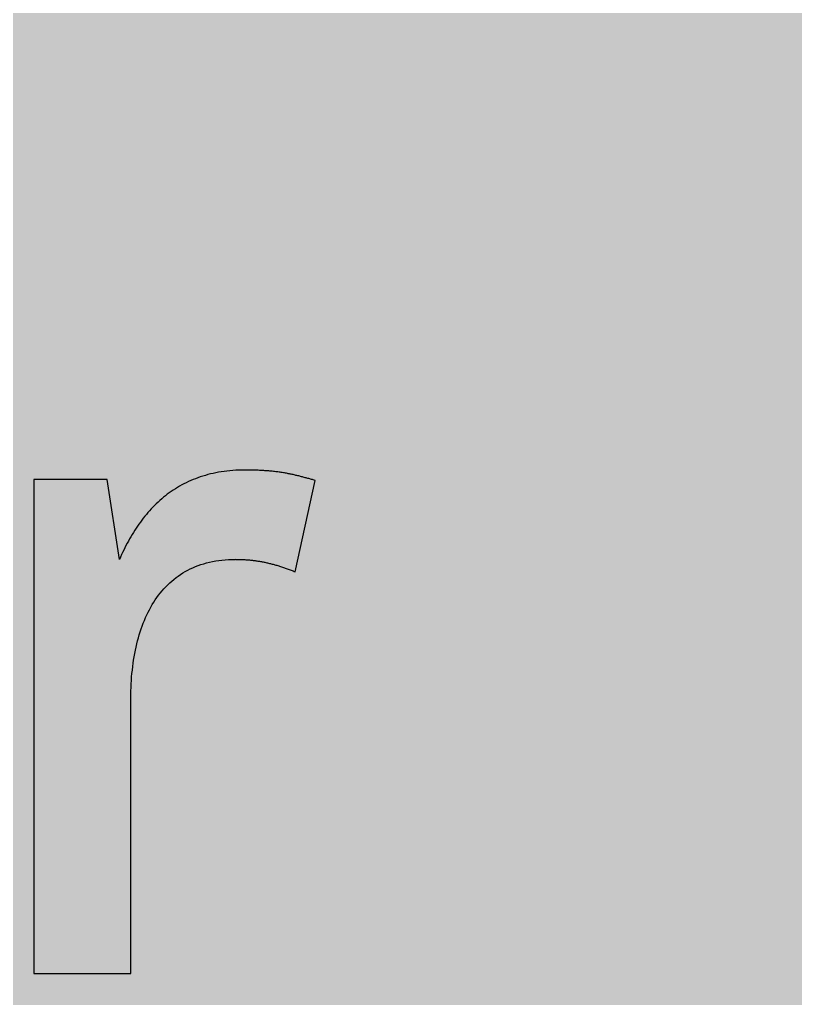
# Model space of a CAD drawing. Header units: millimetres. Extents: x 0 to 212, y 0 to 254.
# Drawn here: x 24.57 to 53.37, y 20.3 to 56.64 of the extents above; entities that cross this region are included whole.
import ezdxf

# ---------------------------------------------------------------- set-up
doc = ezdxf.new("R2010")
doc.units = ezdxf.units.MM

msp = doc.modelspace()

# ---------------------------------------------------------------- hatches: boundary and pattern name
for color, points in [(254, [(14.1633, 0.0536), (13.9878, 0.0533), (13.8125, 0.0559), (13.6373, 0.061), (13.462, 0.0686), (13.2893, 0.0787), (13.114, 0.0914), (12.9413, 0.1041), (12.7686, 0.1219), (12.5959, 0.1397), (12.4231, 0.16), (12.2504, 0.1829), (12.0777, 0.2057), (11.9075, 0.2337), (11.7373, 0.2616), (11.5672, 0.2921), (11.397, 0.3251), (11.2268, 0.3607), (11.0592, 0.3988), (10.8915, 0.4369), (10.7239, 0.4775), (10.5562, 0.5207), (10.3886, 0.5664), (10.2235, 0.6121), (10.0584, 0.6629), (9.8933, 0.7137), (9.7307, 0.7671), (9.5682, 0.8204), (9.4056, 0.8788), (9.2431, 0.9373), (9.083, 0.9982), (8.923, 1.0617), (8.763, 1.1252), (8.6055, 1.1938), (8.4455, 1.2624), (8.2906, 1.331), (8.1331, 1.4046), (7.9781, 1.4783), (7.8232, 1.5545), (7.6708, 1.6332), (7.5184, 1.7145), (7.366, 1.7958), (7.2161, 1.8796), (7.0663, 1.966), (6.919, 2.0523), (6.7716, 2.1438), (6.6243, 2.2352), (6.4795, 2.3266), (6.3348, 2.4232), (6.19, 2.5197), (6.0477, 2.6187), (5.908, 2.7178), (5.7683, 2.8194), (5.6286, 2.9235), (5.4915, 3.0302), (5.3543, 3.1369), (5.2197, 3.2461), (5.0851, 3.3579), (4.953, 3.4722), (4.8209, 3.5865), (4.6914, 3.7033), (4.5644, 3.8202), (4.4348, 3.9395), (4.3104, 4.0615), (4.1859, 4.1859), (4.0615, 4.3104), (3.9395, 4.4348), (3.8202, 4.5618), (3.7033, 4.6914), (3.5865, 4.8209), (3.4722, 4.953), (3.3579, 5.0851), (3.2487, 5.2197), (3.1369, 5.3543), (3.0302, 5.4915), (2.9235, 5.6286), (2.8194, 5.7683), (2.7178, 5.908), (2.6187, 6.0477), (2.5197, 6.19), (2.4232, 6.3348), (2.3266, 6.477), (2.2352, 6.6243), (2.1438, 6.7691), (2.0523, 6.9164), (1.966, 7.0663), (1.8796, 7.2161), (1.7958, 7.366), (1.7145, 7.5184), (1.6332, 7.6708), (1.5545, 7.8232), (1.4783, 7.9781), (1.4046, 8.1331), (1.331, 8.2906), (1.2598, 8.4455), (1.1913, 8.603), (1.1252, 8.763), (1.0592, 8.923), (0.9982, 9.083), (0.9373, 9.2431), (0.8763, 9.4056), (0.8204, 9.5682), (0.7645, 9.7307), (0.7112, 9.8933), (0.6604, 10.0584), (0.6121, 10.2235), (0.5639, 10.3911), (0.5207, 10.5562), (0.4775, 10.7239), (0.4343, 10.8915), (0.3962, 11.0592), (0.3607, 11.2268), (0.3251, 11.397), (0.2921, 11.5672), (0.2616, 11.7373), (0.2311, 11.9075), (0.2057, 12.0802), (0.1803, 12.2504), (0.1575, 12.4231), (0.1372, 12.5959), (0.1194, 12.7686), (0.1041, 12.9413), (0.0889, 13.1166), (0.0787, 13.2893), (0.0686, 13.4645), (0.061, 13.6373), (0.0559, 13.8125), (0.0508, 13.9878), (0.0508, 14.163), (0.0522, 239.9425), (0.0508, 240.1164), (0.0559, 240.2916), (0.061, 240.4669), (0.0686, 240.6396), (0.0787, 240.8149), (0.0889, 240.9876), (0.1041, 241.1628), (0.1194, 241.3356), (0.1372, 241.5083), (0.1575, 241.681), (0.1803, 241.8537), (0.2057, 242.0239), (0.2311, 242.1966), (0.2616, 242.3668), (0.2921, 242.537), (0.3251, 242.7072), (0.3607, 242.8748), (0.3962, 243.045), (0.4343, 243.2126), (0.4775, 243.3803), (0.5207, 243.5479), (0.5639, 243.713), (0.6121, 243.8781), (0.6604, 244.0432), (0.7112, 244.2083), (0.7645, 244.3734), (0.8204, 244.536), (0.8763, 244.6985), (0.9373, 244.8611), (0.9982, 245.0211), (1.0592, 245.1811), (1.1252, 245.3411), (1.1913, 245.4986), (1.2598, 245.6561), (1.331, 245.8136), (1.4046, 245.9685), (1.4783, 246.126), (1.5545, 246.2784), (1.6332, 246.4333), (1.7145, 246.5857), (1.7958, 246.7356), (1.8796, 246.888), (1.966, 247.0379), (2.0523, 247.1852), (2.1438, 247.3325), (2.2352, 247.4798), (2.3266, 247.6246), (2.4232, 247.7694), (2.5197, 247.9116), (2.6187, 248.0539), (2.7178, 248.1961), (2.8194, 248.3358), (2.9235, 248.4755), (3.0302, 248.6127), (3.1369, 248.7473), (3.2487, 248.8844), (3.3579, 249.0165), (3.4722, 249.1486), (3.5865, 249.2807), (3.7033, 249.4102), (3.8202, 249.5398), (3.9395, 249.6668), (4.0615, 249.7938), (4.1859, 249.9182), (4.3104, 250.0401), (4.4348, 250.1621), (4.5644, 250.284), (4.6914, 250.4008), (4.8209, 250.5177), (4.953, 250.632), (5.0851, 250.7437), (5.2197, 250.8555), (5.3543, 250.9647), (5.4915, 251.0739), (5.6286, 251.1781), (5.7683, 251.2822), (5.908, 251.3838), (6.0477, 251.4854), (6.19, 251.5845), (6.3348, 251.681), (6.4795, 251.775), (6.6243, 251.8689), (6.7716, 251.9604), (6.919, 252.0493), (7.0663, 252.1382), (7.2161, 252.2245), (7.366, 252.3084), (7.5184, 252.3896), (7.6708, 252.4709), (7.8232, 252.5471), (7.9781, 252.6233), (8.1331, 252.6995), (8.2906, 252.7706), (8.4455, 252.8418), (8.6055, 252.9103), (8.763, 252.9789), (8.923, 253.0424), (9.083, 253.1059), (9.2431, 253.1669), (9.4056, 253.2253), (9.5682, 253.2837), (9.7307, 253.3371), (9.8933, 253.3904), (10.0584, 253.4412), (10.2235, 253.492), (10.3886, 253.5377), (10.5562, 253.5834), (10.7239, 253.6266), (10.8915, 253.6673), (11.0592, 253.7079), (11.2268, 253.7435), (11.397, 253.779), (11.5672, 253.812), (11.7373, 253.8425), (11.9075, 253.8705), (12.0777, 253.8984), (12.2504, 253.9213), (12.4231, 253.9441), (12.5959, 253.9644), (12.7686, 253.9822), (12.9413, 254), (13.114, 254.0127), (13.2893, 254.0254), (13.462, 254.0356), (13.6373, 254.0432), (13.8125, 254.0483), (13.9878, 254.0508), (14.163, 254.0533), (197.6078, 254.0536), (197.7822, 254.0508), (197.9574, 254.0483), (198.1327, 254.0432), (198.3054, 254.0356), (198.4807, 254.0254), (198.6534, 254.0127), (198.8287, 254), (199.0014, 253.9822), (199.1741, 253.9644), (199.3468, 253.9441), (199.5195, 253.9213), (199.6897, 253.8984), (199.8624, 253.8705), (200.0326, 253.8425), (200.2028, 253.812), (200.373, 253.779), (200.5432, 253.7435), (200.7108, 253.7079), (200.8784, 253.6673), (201.0461, 253.6266), (201.2137, 253.5834), (201.3788, 253.5377), (201.5465, 253.492), (201.7116, 253.4412), (201.8767, 253.3904), (202.0392, 253.3371), (202.2018, 253.2837), (202.3643, 253.2253), (202.5269, 253.1669), (202.6869, 253.1059), (202.8469, 253.0424), (203.007, 252.9789), (203.167, 252.9103), (203.3245, 252.8418), (203.4794, 252.7706), (203.6369, 252.6995), (203.7918, 252.6233), (203.9468, 252.5471), (204.0992, 252.4709), (204.2516, 252.3896), (204.404, 252.3084), (204.5538, 252.2245), (204.7037, 252.1382), (204.8535, 252.0493), (205.0009, 251.9604), (205.1456, 251.8689), (205.293, 251.775), (205.4352, 251.681), (205.58, 251.5845), (205.7222, 251.4854), (205.8619, 251.3838), (206.0016, 251.2822), (206.1413, 251.1781), (206.2785, 251.0739), (206.4156, 250.9647), (206.5503, 250.8555), (206.6849, 250.7437), (206.817, 250.632), (206.949, 250.5177), (207.0786, 250.4008), (207.2081, 250.284), (207.3351, 250.1621), (207.4596, 250.0401), (207.584, 249.9182), (207.7085, 249.7938), (207.8304, 249.6668), (207.9498, 249.5398), (208.0666, 249.4102), (208.1835, 249.2807), (208.2978, 249.1486), (208.4121, 249.0165), (208.5238, 248.8844), (208.6331, 248.7473), (208.7397, 248.6127), (208.8464, 248.4755), (208.9506, 248.3358), (209.0522, 248.1961), (209.1512, 248.0539), (209.2503, 247.9116), (209.3468, 247.7694), (209.4433, 247.6246), (209.5348, 247.4798), (209.6262, 247.3325), (209.7176, 247.1852), (209.804, 247.0379), (209.8904, 246.888), (209.9742, 246.7356), (210.0555, 246.5857), (210.1367, 246.4333), (210.2155, 246.2784), (210.2917, 246.126), (210.3653, 245.9685), (210.439, 245.8136), (210.5076, 245.6561), (210.5762, 245.4986), (210.6447, 245.3411), (210.7082, 245.1811), (210.7717, 245.0211), (210.8327, 244.8611), (210.8911, 244.6985), (210.9495, 244.536), (211.0029, 244.3734), (211.0562, 244.2083), (211.107, 244.0432), (211.1578, 243.8781), (211.2035, 243.713), (211.2493, 243.5479), (211.2924, 243.3803), (211.3331, 243.2126), (211.3712, 243.045), (211.4093, 242.8748), (211.4448, 242.7072), (211.4779, 242.537), (211.5083, 242.3668), (211.5363, 242.1966), (211.5642, 242.0239), (211.5871, 241.8537), (211.6099, 241.681), (211.6303, 241.5083), (211.648, 241.3356), (211.6658, 241.1628), (211.6785, 240.9876), (211.6912, 240.8149), (211.7014, 240.6396), (211.709, 240.4669), (211.7141, 240.2916), (211.7166, 240.1164), (211.7166, 239.9411), (211.7189, 14.1647), (211.7166, 13.9878), (211.7141, 13.8125), (211.709, 13.6373), (211.7014, 13.4645), (211.6912, 13.2893), (211.6785, 13.1166), (211.6658, 12.9413), (211.648, 12.7686), (211.6303, 12.5959), (211.6099, 12.4231), (211.5871, 12.2504), (211.5642, 12.0802), (211.5363, 11.9075), (211.5083, 11.7373), (211.4779, 11.5672), (211.4448, 11.397), (211.4093, 11.2268), (211.3712, 11.0592), (211.3331, 10.8915), (211.2924, 10.7239), (211.2493, 10.5562), (211.2035, 10.3911), (211.1578, 10.2235), (211.107, 10.0584), (211.0562, 9.8933), (211.0029, 9.7307), (210.9495, 9.5682), (210.8911, 9.4056), (210.8327, 9.2431), (210.7717, 9.083), (210.7082, 8.923), (210.6447, 8.763), (210.5762, 8.603), (210.5076, 8.4455), (210.439, 8.2906), (210.3653, 8.1331), (210.2917, 7.9781), (210.2155, 7.8232), (210.1367, 7.6708), (210.0555, 7.5184), (209.9742, 7.366), (209.8904, 7.2161), (209.804, 7.0663), (209.7176, 6.9164), (209.6262, 6.7691), (209.5348, 6.6243), (209.4433, 6.477), (209.3468, 6.3348), (209.2503, 6.19), (209.1512, 6.0477), (209.0522, 5.908), (208.9506, 5.7683), (208.8464, 5.6286), (208.7397, 5.4915), (208.6331, 5.3543), (208.5238, 5.2197), (208.4121, 5.0851), (208.2978, 4.953), (208.1835, 4.8209), (208.0666, 4.6914), (207.9498, 4.5618), (207.8304, 4.4348), (207.7085, 4.3104), (207.584, 4.1859), (207.4596, 4.0615), (207.3351, 3.9395), (207.2081, 3.8202), (207.0786, 3.7033), (206.949, 3.5865), (206.817, 3.4722), (206.6849, 3.3579), (206.5503, 3.2461), (206.4156, 3.1369), (206.2785, 3.0302), (206.1413, 2.9235), (206.0016, 2.8194), (205.8619, 2.7178), (205.7222, 2.6187), (205.58, 2.5197), (205.4352, 2.4232), (205.293, 2.3266), (205.1456, 2.2352), (205.0009, 2.1438), (204.8535, 2.0523), (204.7037, 1.966), (204.5538, 1.8796), (204.404, 1.7958), (204.2516, 1.7145), (204.0992, 1.6332), (203.9468, 1.5545), (203.7918, 1.4783), (203.6369, 1.4046), (203.4794, 1.331), (203.3245, 1.2624), (203.167, 1.1938), (203.007, 1.1252), (202.8469, 1.0617), (202.6869, 0.9982), (202.5269, 0.9373), (202.3643, 0.8788), (202.2018, 0.8204), (202.0392, 0.7671), (201.8767, 0.7137), (201.7116, 0.6629), (201.5465, 0.6121), (201.3788, 0.5664), (201.2137, 0.5207), (201.0461, 0.4775), (200.8784, 0.4369), (200.7108, 0.3988), (200.5432, 0.3607), (200.373, 0.3251), (200.2028, 0.2921), (200.0326, 0.2616), (199.8624, 0.2337), (199.6897, 0.2057), (199.5195, 0.1829), (199.3468, 0.16), (199.1741, 0.1397), (199.0014, 0.1219), (198.8287, 0.1041), (198.6534, 0.0914), (198.4807, 0.0787), (198.3054, 0.0686), (198.1327, 0.061), (197.9574, 0.0559), (197.7822, 0.0533), (197.6069, 0.0533)]), (59, [(32.5797, 36.6003), (32.6136, 36.5989), (32.6517, 36.5989), (32.6873, 36.5989), (32.7228, 36.5963), (32.7584, 36.5963), (32.7939, 36.5963), (32.8295, 36.5938), (32.8625, 36.5912), (32.8981, 36.5912), (32.9336, 36.5887), (32.9667, 36.5862), (33.0022, 36.5836), (33.0352, 36.5811), (33.0708, 36.5785), (33.1038, 36.576), (33.1394, 36.5709), (33.1724, 36.5684), (33.208, 36.5658), (33.241, 36.5608), (33.274, 36.5557), (33.307, 36.5531), (33.3426, 36.5481), (33.3756, 36.543), (33.4086, 36.5379), (33.4416, 36.5328), (33.4747, 36.5277), (33.5102, 36.5201), (33.5432, 36.515), (33.5763, 36.51), (33.6093, 36.5023), (33.6423, 36.4947), (33.6753, 36.4896), (33.7109, 36.482), (33.7439, 36.4744), (33.7769, 36.4668), (33.8099, 36.4592), (33.843, 36.4515), (33.8785, 36.4439), (33.9115, 36.4338), (33.9446, 36.4261), (33.9801, 36.416), (34.0131, 36.4058), (34.0487, 36.3982), (34.0817, 36.388), (34.1173, 36.3779), (34.1503, 36.3677), (34.1859, 36.3576), (34.2189, 36.3474), (34.2544, 36.3347), (34.29, 36.3245), (34.3256, 36.3118), (34.3611, 36.3017), (34.3967, 36.289), (34.4322, 36.2763), (34.4678, 36.2636), (34.5034, 36.2509), (34.5389, 36.2382), (34.577, 36.2255), (34.6126, 36.2128), (34.6507, 36.1975), (34.6862, 36.1848), (34.7243, 36.1696), (34.7624, 36.1544), (34.8005, 36.1391), (35.5424, 39.5287), (35.5067, 39.5376), (35.4711, 39.5478), (35.4381, 39.558), (35.4025, 39.5656), (35.3695, 39.5757), (35.3365, 39.5859), (35.3009, 39.5961), (35.2679, 39.6037), (35.2349, 39.6138), (35.2019, 39.624), (35.1663, 39.6316), (35.1333, 39.6418), (35.1003, 39.6494), (35.0672, 39.6596), (35.0317, 39.6672), (34.9987, 39.6773), (34.9656, 39.685), (34.9301, 39.6951), (34.8971, 39.7027), (34.864, 39.7104), (34.8285, 39.718), (34.7929, 39.7281), (34.7599, 39.7358), (34.7243, 39.7434), (34.6888, 39.751), (34.6532, 39.7586), (34.6177, 39.7662), (34.5821, 39.7739), (34.544, 39.7789), (34.5084, 39.7866), (34.4703, 39.7942), (34.4348, 39.7993), (34.3967, 39.8069), (34.3586, 39.812), (34.3205, 39.8196), (34.2798, 39.8247), (34.2417, 39.8323), (34.2011, 39.8374), (34.1605, 39.8424), (34.1198, 39.8475), (34.0766, 39.8526), (34.036, 39.8577), (33.9928, 39.8628), (33.9496, 39.8678), (33.9065, 39.8729), (33.8607, 39.8755), (33.815, 39.8805), (33.7693, 39.8831), (33.7236, 39.8882), (33.6753, 39.8907), (33.6296, 39.8932), (33.5788, 39.8983), (33.5305, 39.9009), (33.4797, 39.9034), (33.4289, 39.9059), (33.3781, 39.9059), (33.3248, 39.9085), (33.2715, 39.911), (33.2156, 39.911), (33.1622, 39.9136), (33.1064, 39.9136), (33.0479, 39.9136), (32.9895, 39.9136), (32.9311, 39.9161), (32.8168, 39.9136), (32.7025, 39.911), (32.5907, 39.9059), (32.4815, 39.8983), (32.3723, 39.8882), (32.2656, 39.878), (32.1589, 39.8653), (32.0548, 39.8501), (31.9532, 39.8323), (31.8516, 39.812), (31.7525, 39.7916), (31.6535, 39.7688), (31.557, 39.7434), (31.463, 39.718), (31.369, 39.69), (31.275, 39.6596), (31.1836, 39.6291), (31.0947, 39.5935), (31.0058, 39.5605), (30.9194, 39.5224), (30.8356, 39.4843), (30.7492, 39.4437), (30.668, 39.403), (30.5867, 39.3598), (30.5054, 39.3141), (30.4267, 39.2684), (30.3505, 39.2201), (30.2743, 39.1693), (30.1981, 39.1185), (30.1244, 39.0677), (30.0507, 39.0144), (29.9796, 38.9585), (29.911, 38.9026), (29.8425, 38.8442), (29.7739, 38.7858), (29.7078, 38.7248), (29.6418, 38.6613), (29.5783, 38.6004), (29.5148, 38.5343), (29.4538, 38.4708), (29.3929, 38.4023), (29.3319, 38.3362), (29.2735, 38.2676), (29.2151, 38.1965), (29.1592, 38.1254), (29.1033, 38.0543), (29.05, 37.9806), (28.9966, 37.907), (28.9433, 37.8308), (28.8925, 37.7546), (28.8417, 37.6784), (28.7934, 37.5996), (28.7452, 37.5209), (28.6969, 37.4396), (28.6512, 37.3609), (28.6055, 37.2796), (28.5598, 37.1958), (28.5166, 37.1119), (28.4734, 37.0281), (28.4328, 36.9443), (28.3921, 36.8579), (28.3515, 36.7741), (28.3108, 36.6852), (28.2727, 36.5989), (27.8172, 39.5633), (25.0994, 39.5633), (25.0994, 21.2203), (28.6992, 21.2203), (28.6992, 31.4508), (28.6995, 31.5824), (28.702, 31.7144), (28.7045, 31.8465), (28.7122, 31.9786), (28.7198, 32.1081), (28.7274, 32.2377), (28.7401, 32.3647), (28.7528, 32.4917), (28.7655, 32.6161), (28.7833, 32.7406), (28.8011, 32.8625), (28.8214, 32.9844), (28.8417, 33.1064), (28.8646, 33.2257), (28.89, 33.3426), (28.9179, 33.4594), (28.9458, 33.5737), (28.9763, 33.688), (29.0093, 33.7998), (29.0449, 33.909), (29.0805, 34.0182), (29.1186, 34.1249), (29.1592, 34.2316), (29.1998, 34.3332), (29.243, 34.4348), (29.2887, 34.5364), (29.337, 34.6329), (29.3878, 34.7294), (29.4386, 34.8234), (29.4919, 34.9174), (29.5478, 35.0063), (29.6062, 35.0952), (29.6647, 35.1815), (29.7282, 35.2654), (29.7917, 35.3466), (29.8577, 35.4279), (29.9263, 35.5041), (29.9949, 35.5803), (30.066, 35.6514), (30.1422, 35.7226), (30.2184, 35.7911), (30.2971, 35.8572), (30.3759, 35.9207), (30.4597, 35.9791), (30.5435, 36.0375), (30.6299, 36.0934), (30.7188, 36.1467), (30.8102, 36.195), (30.9042, 36.2433), (31.0007, 36.289), (31.0972, 36.3296), (31.1988, 36.3677), (31.3004, 36.4058), (31.4046, 36.4388), (31.5112, 36.4668), (31.6205, 36.4947), (31.7322, 36.5201), (31.8465, 36.5404), (31.9634, 36.5582), (32.0802, 36.5735), (32.2021, 36.5836), (32.324, 36.5912), (32.451, 36.5963), (32.578, 36.5989)])]:
    msp.add_hatch(color=color).paths.add_polyline_path(points)
h = msp.add_hatch(color=59)
edge = h.paths.add_edge_path()
edge.add_line((46.2319, 23.7599), (46.101, 23.7592))
edge.add_line((46.101, 23.7592), (45.9715, 23.7617))
edge.add_line((45.9715, 23.7617), (45.8445, 23.7642))
edge.add_line((45.8445, 23.7642), (45.72, 23.7693))
edge.add_line((45.72, 23.7693), (45.5955, 23.7744))
edge.add_line((45.5955, 23.7744), (45.4711, 23.782))
edge.add_line((45.4711, 23.782), (45.3517, 23.7896))
edge.add_line((45.3517, 23.7896), (45.2323, 23.7998))
edge.add_line((45.2323, 23.7998), (45.1129, 23.8125))
edge.add_line((45.1129, 23.8125), (44.9961, 23.8252))
edge.add_line((44.9961, 23.8252), (44.8818, 23.8404))
edge.add_line((44.8818, 23.8404), (44.7675, 23.8582))
edge.add_line((44.7675, 23.8582), (44.6557, 23.8785))
edge.add_line((44.6557, 23.8785), (44.5465, 23.8989))
edge.add_line((44.5465, 23.8989), (44.4373, 23.9217))
edge.add_line((44.4373, 23.9217), (44.3306, 23.9471))
edge.add_line((44.3306, 23.9471), (44.2239, 23.9751))
edge.add_line((44.2239, 23.9751), (44.1198, 24.0055))
edge.add_line((44.1198, 24.0055), (44.0182, 24.0386))
edge.add_line((44.0182, 24.0386), (43.9166, 24.0741))
edge.add_line((43.9166, 24.0741), (43.8201, 24.1122))
edge.add_line((43.8201, 24.1122), (43.721, 24.1529))
edge.add_line((43.721, 24.1529), (43.627, 24.196))
edge.add_line((43.627, 24.196), (43.5331, 24.2418))
edge.add_line((43.5331, 24.2418), (43.4416, 24.29))
edge.add_line((43.4416, 24.29), (43.3527, 24.3434))
edge.add_line((43.3527, 24.3434), (43.2638, 24.3967))
edge.add_line((43.2638, 24.3967), (43.1775, 24.4551))
edge.add_line((43.1775, 24.4551), (43.0936, 24.5161))
edge.add_line((43.0936, 24.5161), (43.0124, 24.5821))
edge.add_line((43.0124, 24.5821), (42.9311, 24.6482))
edge.add_line((42.9311, 24.6482), (42.8523, 24.7193))
edge.add_line((42.8523, 24.7193), (42.7761, 24.7929))
edge.add_line((42.7761, 24.7929), (42.6999, 24.8717))
edge.add_line((42.6999, 24.8717), (42.6263, 24.953))
edge.add_line((42.6263, 24.953), (42.5577, 25.0393))
edge.add_line((42.5577, 25.0393), (42.4866, 25.1282))
edge.add_line((42.4866, 25.1282), (42.4205, 25.2222))
edge.add_line((42.4205, 25.2222), (42.3545, 25.3187))
edge.add_line((42.3545, 25.3187), (42.2935, 25.4178))
edge.add_line((42.2935, 25.4178), (42.2326, 25.5245))
edge.add_line((42.2326, 25.5245), (42.1742, 25.6337))
edge.add_line((42.1742, 25.6337), (42.1157, 25.7454))
edge.add_line((42.1157, 25.7454), (42.0624, 25.8623))
edge.add_line((42.0624, 25.8623), (42.0091, 25.9842))
edge.add_line((42.0091, 25.9842), (41.9583, 26.1112))
edge.add_line((41.9583, 26.1112), (41.91, 26.2433))
edge.add_line((41.91, 26.2433), (41.8643, 26.3779))
edge.add_line((41.8643, 26.3779), (41.8211, 26.5176))
edge.add_line((41.8211, 26.5176), (41.7779, 26.6624))
edge.add_line((41.7779, 26.6624), (41.7398, 26.8122))
edge.add_line((41.7398, 26.8122), (41.7017, 26.9672))
edge.add_line((41.7017, 26.9672), (41.6662, 27.1247))
edge.add_line((41.6662, 27.1247), (41.6331, 27.2898))
edge.add_line((41.6331, 27.2898), (41.6027, 27.4599))
edge.add_line((41.6027, 27.4599), (41.5747, 27.6352))
edge.add_line((41.5747, 27.6352), (41.5493, 27.813))
edge.add_line((41.5493, 27.813), (41.5239, 27.9984))
edge.add_line((41.5239, 27.9984), (41.5036, 28.1889))
edge.add_line((41.5036, 28.1889), (41.4833, 28.387))
edge.add_line((41.4833, 28.387), (41.468, 28.5877))
edge.add_line((41.468, 28.5877), (41.4528, 28.796))
edge.add_line((41.4528, 28.796), (41.4426, 29.0068))
edge.add_line((41.4426, 29.0068), (41.4325, 29.2278))
edge.add_line((41.4325, 29.2278), (52.4055, 29.228))
edge.add_line((52.4055, 29.228), (52.4055, 31.2385))
edge.add_line((52.4055, 31.2385), (52.4027, 31.4808))
edge.add_line((52.4027, 31.4808), (52.4002, 31.7221))
edge.add_line((52.4002, 31.7221), (52.3926, 31.9608))
edge.add_line((52.3926, 31.9608), (52.385, 32.1945))
edge.add_line((52.385, 32.1945), (52.3723, 32.4282))
edge.add_line((52.3723, 32.4282), (52.3596, 32.6568))
edge.add_line((52.3596, 32.6568), (52.3418, 32.8854))
edge.add_line((52.3418, 32.8854), (52.3215, 33.1089))
edge.add_line((52.3215, 33.1089), (52.3011, 33.3299))
edge.add_line((52.3011, 33.3299), (52.2757, 33.5483))
edge.add_line((52.2757, 33.5483), (52.2453, 33.7642))
edge.add_line((52.2453, 33.7642), (52.2148, 33.9776))
edge.add_line((52.2148, 33.9776), (52.1818, 34.1859))
edge.add_line((52.1818, 34.1859), (52.1437, 34.3916))
edge.add_line((52.1437, 34.3916), (52.103, 34.5948))
edge.add_line((52.103, 34.5948), (52.0598, 34.7955))
edge.add_line((52.0598, 34.7955), (52.0141, 34.9936))
edge.add_line((52.0141, 34.9936), (51.9633, 35.1866))
edge.add_line((51.9633, 35.1866), (51.91, 35.3771))
edge.add_line((51.91, 35.3771), (51.8541, 35.5625))
edge.add_line((51.8541, 35.5625), (51.7931, 35.748))
edge.add_line((51.7931, 35.748), (51.7296, 35.9283))
edge.add_line((51.7296, 35.9283), (51.6611, 36.1036))
edge.add_line((51.6611, 36.1036), (51.5925, 36.2763))
edge.add_line((51.5925, 36.2763), (51.5163, 36.4465))
edge.add_line((51.5163, 36.4465), (51.4401, 36.6141))
edge.add_line((51.4401, 36.6141), (51.3563, 36.7767))
edge.add_line((51.3563, 36.7767), (51.2724, 36.9341))
edge.add_line((51.2724, 36.9341), (51.1835, 37.0916))
edge.add_line((51.1835, 37.0916), (51.0896, 37.2415))
edge.add_line((51.0896, 37.2415), (50.993, 37.3888))
edge.add_line((50.993, 37.3888), (50.8914, 37.5336))
edge.add_line((50.8914, 37.5336), (50.7873, 37.6733))
edge.add_line((50.7873, 37.6733), (50.6781, 37.8104))
edge.add_line((50.6781, 37.8104), (50.5638, 37.9425))
edge.add_line((50.5638, 37.9425), (50.4469, 38.0721))
edge.add_line((50.4469, 38.0721), (50.325, 38.1965))
edge.add_line((50.325, 38.1965), (50.2006, 38.3159))
edge.add_line((50.2006, 38.3159), (50.071, 38.4327))
edge.add_line((50.071, 38.4327), (49.9364, 38.547))
edge.add_line((49.9364, 38.547), (49.7967, 38.6537))
edge.add_line((49.7967, 38.6537), (49.6545, 38.7579))
edge.add_line((49.6545, 38.7579), (49.5071, 38.8595))
edge.add_line((49.5071, 38.8595), (49.3547, 38.9534))
edge.add_line((49.3547, 38.9534), (49.1973, 39.0449))
edge.add_line((49.1973, 39.0449), (49.0347, 39.1312))
edge.add_line((49.0347, 39.1312), (48.8696, 39.2151))
edge.add_line((48.8696, 39.2151), (48.6994, 39.2938))
edge.add_line((48.6994, 39.2938), (48.5242, 39.3675))
edge.add_line((48.5242, 39.3675), (48.3413, 39.436))
edge.add_line((48.3413, 39.436), (48.1559, 39.5021))
edge.add_line((48.1559, 39.5021), (47.9654, 39.5605))
edge.add_line((47.9654, 39.5605), (47.7723, 39.6164))
edge.add_line((47.7723, 39.6164), (47.5717, 39.6672))
edge.add_line((47.5717, 39.6672), (47.3659, 39.7154))
edge.add_line((47.3659, 39.7154), (47.1551, 39.7561))
edge.add_line((47.1551, 39.7561), (46.9392, 39.7942))
edge.add_line((46.9392, 39.7942), (46.7182, 39.8247))
edge.add_line((46.7182, 39.8247), (46.4922, 39.8526))
edge.add_line((46.4922, 39.8526), (46.2585, 39.8755))
edge.add_line((46.2585, 39.8755), (46.0223, 39.8932))
edge.add_line((46.0223, 39.8932), (45.781, 39.9059))
edge.add_line((45.781, 39.9059), (45.532, 39.9136))
edge.add_line((45.532, 39.9136), (45.278, 39.9161))
edge.add_line((45.278, 39.9161), (45.0469, 39.9136))
edge.add_line((45.0469, 39.9136), (44.8183, 39.9059))
edge.add_line((44.8183, 39.9059), (44.5948, 39.8932))
edge.add_line((44.5948, 39.8932), (44.3738, 39.8755))
edge.add_line((44.3738, 39.8755), (44.1579, 39.8526))
edge.add_line((44.1579, 39.8526), (43.9445, 39.8272))
edge.add_line((43.9445, 39.8272), (43.7363, 39.7942))
edge.add_line((43.7363, 39.7942), (43.5305, 39.7586))
edge.add_line((43.5305, 39.7586), (43.3273, 39.7154))
edge.add_line((43.3273, 39.7154), (43.1292, 39.6697))
edge.add_line((43.1292, 39.6697), (42.9362, 39.6189))
edge.add_line((42.9362, 39.6189), (42.7431, 39.563))
edge.add_line((42.7431, 39.563), (42.5577, 39.5021))
edge.add_line((42.5577, 39.5021), (42.3723, 39.436))
edge.add_line((42.3723, 39.436), (42.1919, 39.3649))
edge.add_line((42.1919, 39.3649), (42.0167, 39.2887))
edge.add_line((42.0167, 39.2887), (41.844, 39.21))
edge.add_line((41.844, 39.21), (41.6738, 39.1236))
edge.add_line((41.6738, 39.1236), (41.5087, 39.0347))
edge.add_line((41.5087, 39.0347), (41.3487, 38.9382))
edge.add_line((41.3487, 38.9382), (41.1886, 38.8391))
edge.add_line((41.1886, 38.8391), (41.0337, 38.735))
edge.add_line((41.0337, 38.735), (40.8838, 38.6258))
edge.add_line((40.8838, 38.6258), (40.7365, 38.5115))
edge.add_line((40.7365, 38.5115), (40.5943, 38.3921))
edge.add_line((40.5943, 38.3921), (40.4546, 38.2676))
edge.add_line((40.4546, 38.2676), (40.3174, 38.1381))
edge.add_line((40.3174, 38.1381), (40.1853, 38.006))
edge.add_line((40.1853, 38.006), (40.0558, 37.8663))
edge.add_line((40.0558, 37.8663), (39.9313, 37.7241))
edge.add_line((39.9313, 37.7241), (39.8094, 37.5768))
edge.add_line((39.8094, 37.5768), (39.69, 37.4244))
edge.add_line((39.69, 37.4244), (39.5757, 37.2669))
edge.add_line((39.5757, 37.2669), (39.4665, 37.1043))
edge.add_line((39.4665, 37.1043), (39.3598, 36.9367))
edge.add_line((39.3598, 36.9367), (39.2557, 36.7665))
edge.add_line((39.2557, 36.7665), (39.1566, 36.5887))
edge.add_line((39.1566, 36.5887), (39.0601, 36.4084))
edge.add_line((39.0601, 36.4084), (38.9661, 36.2229))
edge.add_line((38.9661, 36.2229), (38.8772, 36.0324))
edge.add_line((38.8772, 36.0324), (38.7934, 35.8369))
edge.add_line((38.7934, 35.8369), (38.7121, 35.6362))
edge.add_line((38.7121, 35.6362), (38.6334, 35.4305))
edge.add_line((38.6334, 35.4305), (38.5597, 35.2222))
edge.add_line((38.5597, 35.2222), (38.4886, 35.0063))
edge.add_line((38.4886, 35.0063), (38.42, 34.7878))
edge.add_line((38.42, 34.7878), (38.3565, 34.5643))
edge.add_line((38.3565, 34.5643), (38.2981, 34.3357))
edge.add_line((38.2981, 34.3357), (38.2422, 34.102))
edge.add_line((38.2422, 34.102), (38.1889, 33.8633))
edge.add_line((38.1889, 33.8633), (38.1406, 33.622))
edge.add_line((38.1406, 33.622), (38.0949, 33.3731))
edge.add_line((38.0949, 33.3731), (38.0543, 33.1216))
edge.add_line((38.0543, 33.1216), (38.0162, 32.8651))
edge.add_line((38.0162, 32.8651), (37.9806, 32.6034))
edge.add_line((37.9806, 32.6034), (37.9501, 32.3367))
edge.add_line((37.9501, 32.3367), (37.9222, 32.065))
edge.add_line((37.9222, 32.065), (37.8993, 31.7906))
edge.add_line((37.8993, 31.7906), (37.879, 31.5087))
edge.add_line((37.879, 31.5087), (37.8638, 31.2242))
edge.add_line((37.8638, 31.2242), (37.8511, 30.9347))
edge.add_line((37.8511, 30.9347), (37.8409, 30.64))
edge.add_line((37.8409, 30.64), (37.8358, 30.3428))
edge.add_line((37.8358, 30.3428), (37.8333, 30.038))
edge.add_line((37.8333, 30.038), (37.8358, 29.6951))
edge.add_line((37.8358, 29.6951), (37.846, 29.3599))
edge.add_line((37.846, 29.3599), (37.8587, 29.0322))
edge.add_line((37.8587, 29.0322), (37.879, 28.7147))
edge.add_line((37.879, 28.7147), (37.9044, 28.4048))
edge.add_line((37.9044, 28.4048), (37.9349, 28.1))
edge.add_line((37.9349, 28.1), (37.9705, 27.8054))
edge.add_line((37.9705, 27.8054), (38.0111, 27.5184))
edge.add_line((38.0111, 27.5184), (38.0594, 27.2364))
edge.add_line((38.0594, 27.2364), (38.1102, 26.9646))
edge.add_line((38.1102, 26.9646), (38.166, 26.6979))
edge.add_line((38.166, 26.6979), (38.227, 26.4414))
edge.add_line((38.227, 26.4414), (38.293, 26.1899))
edge.add_line((38.293, 26.1899), (38.3616, 25.9461))
edge.add_line((38.3616, 25.9461), (38.4378, 25.7099))
edge.add_line((38.4378, 25.7099), (38.5166, 25.4787))
edge.add_line((38.5166, 25.4787), (38.6004, 25.2578))
edge.add_line((38.6004, 25.2578), (38.6893, 25.0419))
edge.add_line((38.6893, 25.0419), (38.7807, 24.831))
edge.add_line((38.7807, 24.831), (38.8772, 24.6278))
edge.add_line((38.8772, 24.6278), (38.9788, 24.4323))
edge.add_line((38.9788, 24.4323), (39.083, 24.2418))
edge.add_line((39.083, 24.2418), (39.1922, 24.0589))
edge.add_line((39.1922, 24.0589), (39.304, 23.8811))
edge.add_line((39.304, 23.8811), (39.4208, 23.7084))
edge.add_line((39.4208, 23.7084), (39.5402, 23.5433))
edge.add_line((39.5402, 23.5433), (39.6621, 23.3858))
edge.add_line((39.6621, 23.3858), (39.7891, 23.2308))
edge.add_line((39.7891, 23.2308), (39.9186, 23.0835))
edge.add_line((39.9186, 23.0835), (40.0533, 22.9413))
edge.add_line((40.0533, 22.9413), (40.1904, 22.8041))
edge.add_line((40.1904, 22.8041), (40.3301, 22.6746))
edge.add_line((40.3301, 22.6746), (40.4724, 22.5476))
edge.add_line((40.4724, 22.5476), (40.6197, 22.4282))
edge.add_line((40.6197, 22.4282), (40.767, 22.3139))
edge.add_line((40.767, 22.3139), (40.9194, 22.2047))
edge.add_line((40.9194, 22.2047), (41.0743, 22.1005))
edge.add_line((41.0743, 22.1005), (41.2293, 21.9989))
edge.add_line((41.2293, 21.9989), (41.3893, 21.905))
edge.add_line((41.3893, 21.905), (41.5519, 21.8161))
edge.add_line((41.5519, 21.8161), (41.7144, 21.7297))
edge.add_line((41.7144, 21.7297), (41.8821, 21.6484))
edge.add_line((41.8821, 21.6484), (42.0497, 21.5722))
edge.add_line((42.0497, 21.5722), (42.2224, 21.5011))
edge.add_line((42.2224, 21.5011), (42.3951, 21.4351))
edge.add_line((42.3951, 21.4351), (42.5679, 21.3716))
edge.add_line((42.5679, 21.3716), (42.7457, 21.3131))
edge.add_line((42.7457, 21.3131), (42.9235, 21.2573))
edge.add_line((42.9235, 21.2573), (43.1038, 21.2065))
edge.add_line((43.1038, 21.2065), (43.2867, 21.1607))
edge.add_line((43.2867, 21.1607), (43.4696, 21.1176))
edge.add_line((43.4696, 21.1176), (43.6524, 21.0769))
edge.add_line((43.6524, 21.0769), (43.8404, 21.0414))
edge.add_line((43.8404, 21.0414), (44.0258, 21.0109))
edge.add_line((44.0258, 21.0109), (44.2138, 20.9804))
edge.add_line((44.2138, 20.9804), (44.4043, 20.9575))
edge.add_line((44.4043, 20.9575), (44.5948, 20.9347))
edge.add_line((44.5948, 20.9347), (44.7853, 20.9169))
edge.add_line((44.7853, 20.9169), (44.9783, 20.8991))
edge.add_line((44.9783, 20.8991), (45.1714, 20.889))
edge.add_line((45.1714, 20.889), (45.3644, 20.8788))
edge.add_line((45.3644, 20.8788), (45.5574, 20.8712))
edge.add_line((45.5574, 20.8712), (45.753, 20.8686))
edge.add_line((45.753, 20.8686), (45.9486, 20.8661))
edge.add_line((45.9486, 20.8661), (46.0604, 20.8661))
edge.add_line((46.0604, 20.8661), (46.1721, 20.8686))
edge.add_line((46.1721, 20.8686), (46.2839, 20.8712))
edge.add_line((46.2839, 20.8712), (46.3956, 20.8737))
edge.add_line((46.3956, 20.8737), (46.5049, 20.8788))
edge.add_line((46.5049, 20.8788), (46.6166, 20.8839))
edge.add_line((46.6166, 20.8839), (46.7258, 20.8915))
edge.add_line((46.7258, 20.8915), (46.8351, 20.8966))
edge.add_line((46.8351, 20.8966), (46.9443, 20.9067))
edge.add_line((46.9443, 20.9067), (47.051, 20.9144))
edge.add_line((47.051, 20.9144), (47.1602, 20.9245))
edge.add_line((47.1602, 20.9245), (47.2669, 20.9347))
edge.add_line((47.2669, 20.9347), (47.3735, 20.9474))
edge.add_line((47.3735, 20.9474), (47.4802, 20.9575))
edge.add_line((47.4802, 20.9575), (47.5869, 20.9728))
edge.add_line((47.5869, 20.9728), (47.691, 20.9855))
edge.add_line((47.691, 20.9855), (47.7952, 21.0007))
edge.add_line((47.7952, 21.0007), (47.8993, 21.016))
edge.add_line((47.8993, 21.016), (48.0035, 21.0312))
edge.add_line((48.0035, 21.0312), (48.1051, 21.0464))
edge.add_line((48.1051, 21.0464), (48.2067, 21.0642))
edge.add_line((48.2067, 21.0642), (48.3083, 21.082))
edge.add_line((48.3083, 21.082), (48.4099, 21.0998))
edge.add_line((48.4099, 21.0998), (48.5089, 21.1201))
edge.add_line((48.5089, 21.1201), (48.608, 21.1379))
edge.add_line((48.608, 21.1379), (48.707, 21.1582))
edge.add_line((48.707, 21.1582), (48.8036, 21.1785))
edge.add_line((48.8036, 21.1785), (48.9026, 21.2014))
edge.add_line((48.9026, 21.2014), (48.9966, 21.2217))
edge.add_line((48.9966, 21.2217), (49.0931, 21.2446))
edge.add_line((49.0931, 21.2446), (49.1871, 21.2674))
edge.add_line((49.1871, 21.2674), (49.2811, 21.2903))
edge.add_line((49.2811, 21.2903), (49.3751, 21.3131))
edge.add_line((49.3751, 21.3131), (49.4665, 21.336))
edge.add_line((49.4665, 21.336), (49.5579, 21.3614))
edge.add_line((49.5579, 21.3614), (49.6494, 21.3843))
edge.add_line((49.6494, 21.3843), (49.7383, 21.4097))
edge.add_line((49.7383, 21.4097), (49.8272, 21.4351))
edge.add_line((49.8272, 21.4351), (49.9135, 21.4605))
edge.add_line((49.9135, 21.4605), (50.0024, 21.4859))
edge.add_line((50.0024, 21.4859), (50.0863, 21.5113))
edge.add_line((50.0863, 21.5113), (50.1726, 21.5392))
edge.add_line((50.1726, 21.5392), (50.2564, 21.5646))
edge.add_line((50.2564, 21.5646), (50.3403, 21.59))
edge.add_line((50.3403, 21.59), (50.4215, 21.6179))
edge.add_line((50.4215, 21.6179), (50.5028, 21.6459))
edge.add_line((50.5028, 21.6459), (50.5816, 21.6713))
edge.add_line((50.5816, 21.6713), (50.6603, 21.6992))
edge.add_line((50.6603, 21.6992), (50.739, 21.7272))
edge.add_line((50.739, 21.7272), (50.8152, 21.7551))
edge.add_line((50.8152, 21.7551), (50.8914, 21.7805))
edge.add_line((50.8914, 21.7805), (50.9651, 21.8084))
edge.add_line((50.9651, 21.8084), (51.0388, 21.8364))
edge.add_line((51.0388, 21.8364), (51.1124, 21.8643))
edge.add_line((51.1124, 21.8643), (51.1835, 21.8923))
edge.add_line((51.1835, 21.8923), (51.2521, 21.9177))
edge.add_line((51.2521, 21.9177), (51.3207, 21.9456))
edge.add_line((51.3207, 21.9456), (51.3893, 21.9735))
edge.add_line((51.3893, 21.9735), (51.4553, 22.0015))
edge.add_line((51.4553, 22.0015), (51.5214, 22.0269))
edge.add_line((51.5214, 22.0269), (51.5849, 22.0548))
edge.add_line((51.5849, 22.0548), (51.6484, 22.0828))
edge.add_line((51.6484, 22.0828), (51.7093, 22.1082))
edge.add_line((51.7093, 22.1082), (51.7677, 22.1361))
edge.add_line((51.7677, 22.1361), (50.6758, 24.7481))
edge.add_line((50.6758, 24.7481), (50.6095, 24.7193))
edge.add_line((50.6095, 24.7193), (50.5409, 24.6939))
edge.add_line((50.5409, 24.6939), (50.4749, 24.6685))
edge.add_line((50.4749, 24.6685), (50.4088, 24.6431))
edge.add_line((50.4088, 24.6431), (50.3428, 24.6177))
edge.add_line((50.3428, 24.6177), (50.2768, 24.5923))
edge.add_line((50.2768, 24.5923), (50.2082, 24.5669))
edge.add_line((50.2082, 24.5669), (50.1421, 24.5415))
edge.add_line((50.1421, 24.5415), (50.0761, 24.5186))
edge.add_line((50.0761, 24.5186), (50.0075, 24.4932))
edge.add_line((50.0075, 24.4932), (49.9415, 24.4704))
edge.add_line((49.9415, 24.4704), (49.8729, 24.445))
edge.add_line((49.8729, 24.445), (49.8069, 24.4221))
edge.add_line((49.8069, 24.4221), (49.7383, 24.3992))
edge.add_line((49.7383, 24.3992), (49.6697, 24.3764))
edge.add_line((49.6697, 24.3764), (49.6037, 24.3535))
edge.add_line((49.6037, 24.3535), (49.5351, 24.3307))
edge.add_line((49.5351, 24.3307), (49.4665, 24.3103))
edge.add_line((49.4665, 24.3103), (49.4005, 24.2875))
edge.add_line((49.4005, 24.2875), (49.3319, 24.2672))
edge.add_line((49.3319, 24.2672), (49.2633, 24.2468))
edge.add_line((49.2633, 24.2468), (49.1947, 24.2265))
edge.add_line((49.1947, 24.2265), (49.1261, 24.2062))
edge.add_line((49.1261, 24.2062), (49.0576, 24.1859))
edge.add_line((49.0576, 24.1859), (48.989, 24.1656))
edge.add_line((48.989, 24.1656), (48.9204, 24.1478))
edge.add_line((48.9204, 24.1478), (48.8518, 24.1275))
edge.add_line((48.8518, 24.1275), (48.7832, 24.1097))
edge.add_line((48.7832, 24.1097), (48.7121, 24.0919))
edge.add_line((48.7121, 24.0919), (48.6435, 24.0741))
edge.add_line((48.6435, 24.0741), (48.575, 24.0563))
edge.add_line((48.575, 24.0563), (48.5064, 24.0411))
edge.add_line((48.5064, 24.0411), (48.4353, 24.0233))
edge.add_line((48.4353, 24.0233), (48.3667, 24.0081))
edge.add_line((48.3667, 24.0081), (48.2956, 23.9928))
edge.add_line((48.2956, 23.9928), (48.227, 23.9776))
edge.add_line((48.227, 23.9776), (48.1559, 23.9624))
edge.add_line((48.1559, 23.9624), (48.0873, 23.9497))
edge.add_line((48.0873, 23.9497), (48.0162, 23.9344))
edge.add_line((48.0162, 23.9344), (47.9476, 23.9217))
edge.add_line((47.9476, 23.9217), (47.8765, 23.909))
edge.add_line((47.8765, 23.909), (47.8053, 23.8963))
edge.add_line((47.8053, 23.8963), (47.7342, 23.8862))
edge.add_line((47.7342, 23.8862), (47.6656, 23.8735))
edge.add_line((47.6656, 23.8735), (47.5945, 23.8633))
edge.add_line((47.5945, 23.8633), (47.5234, 23.8531))
edge.add_line((47.5234, 23.8531), (47.4523, 23.843))
edge.add_line((47.4523, 23.843), (47.3812, 23.8328))
edge.add_line((47.3812, 23.8328), (47.31, 23.8252))
edge.add_line((47.31, 23.8252), (47.2389, 23.8176))
edge.add_line((47.2389, 23.8176), (47.1678, 23.8074))
edge.add_line((47.1678, 23.8074), (47.0967, 23.8023))
edge.add_line((47.0967, 23.8023), (47.0256, 23.7947))
edge.add_line((47.0256, 23.7947), (46.9519, 23.7896))
edge.add_line((46.9519, 23.7896), (46.8808, 23.782))
edge.add_line((46.8808, 23.782), (46.8097, 23.7769))
edge.add_line((46.8097, 23.7769), (46.736, 23.7744))
edge.add_line((46.736, 23.7744), (46.6649, 23.7693))
edge.add_line((46.6649, 23.7693), (46.5938, 23.7668))
edge.add_line((46.5938, 23.7668), (46.5201, 23.7642))
edge.add_line((46.5201, 23.7642), (46.449, 23.7617))
edge.add_line((46.449, 23.7617), (46.3753, 23.7592))
edge.add_line((46.3753, 23.7592), (46.3042, 23.7592))
edge.add_line((46.3042, 23.7592), (46.2305, 23.7592))
edge = h.paths.add_edge_path(flags=16)
edge.add_line((45.2078, 37.1295), (45.3339, 37.1272))
edge.add_line((45.3339, 37.1272), (45.4609, 37.1246))
edge.add_line((45.4609, 37.1246), (45.5828, 37.1196))
edge.add_line((45.5828, 37.1196), (45.7022, 37.1119))
edge.add_line((45.7022, 37.1119), (45.8216, 37.1018))
edge.add_line((45.8216, 37.1018), (45.9384, 37.0891))
edge.add_line((45.9384, 37.0891), (46.0502, 37.0738))
edge.add_line((46.0502, 37.0738), (46.162, 37.0586))
edge.add_line((46.162, 37.0586), (46.2712, 37.0383))
edge.add_line((46.2712, 37.0383), (46.3779, 37.018))
edge.add_line((46.3779, 37.018), (46.482, 36.9951))
edge.add_line((46.482, 36.9951), (46.5836, 36.9672))
edge.add_line((46.5836, 36.9672), (46.6827, 36.9392))
edge.add_line((46.6827, 36.9392), (46.7792, 36.9087))
edge.add_line((46.7792, 36.9087), (46.8757, 36.8757))
edge.add_line((46.8757, 36.8757), (46.9697, 36.8402))
edge.add_line((46.9697, 36.8402), (47.0586, 36.8021))
edge.add_line((47.0586, 36.8021), (47.1475, 36.7589))
edge.add_line((47.1475, 36.7589), (47.2338, 36.7157))
edge.add_line((47.2338, 36.7157), (47.3177, 36.67))
edge.add_line((47.3177, 36.67), (47.3989, 36.6217))
edge.add_line((47.3989, 36.6217), (47.4802, 36.5709))
edge.add_line((47.4802, 36.5709), (47.5564, 36.515))
edge.add_line((47.5564, 36.515), (47.6326, 36.4592))
edge.add_line((47.6326, 36.4592), (47.7063, 36.3982))
edge.add_line((47.7063, 36.3982), (47.7774, 36.3372))
edge.add_line((47.7774, 36.3372), (47.846, 36.2712))
edge.add_line((47.846, 36.2712), (47.9146, 36.2026))
edge.add_line((47.9146, 36.2026), (47.9781, 36.1315))
edge.add_line((47.9781, 36.1315), (48.0416, 36.0578))
edge.add_line((48.0416, 36.0578), (48.1025, 35.9816))
edge.add_line((48.1025, 35.9816), (48.1609, 35.9029))
edge.add_line((48.1609, 35.9029), (48.2194, 35.8191))
edge.add_line((48.2194, 35.8191), (48.2727, 35.7353))
edge.add_line((48.2727, 35.7353), (48.326, 35.6464))
edge.add_line((48.326, 35.6464), (48.3768, 35.5549))
edge.add_line((48.3768, 35.5549), (48.4251, 35.4609))
edge.add_line((48.4251, 35.4609), (48.4734, 35.3619))
edge.add_line((48.4734, 35.3619), (48.5191, 35.2628))
edge.add_line((48.5191, 35.2628), (48.5623, 35.1587))
edge.add_line((48.5623, 35.1587), (48.6029, 35.052))
edge.add_line((48.6029, 35.052), (48.641, 34.9402))
edge.add_line((48.641, 34.9402), (48.6791, 34.8285))
edge.add_line((48.6791, 34.8285), (48.7147, 34.7116))
edge.add_line((48.7147, 34.7116), (48.7477, 34.5923))
edge.add_line((48.7477, 34.5923), (48.7807, 34.4678))
edge.add_line((48.7807, 34.4678), (48.8112, 34.3408))
edge.add_line((48.8112, 34.3408), (48.8391, 34.2113))
edge.add_line((48.8391, 34.2113), (48.8645, 34.0792))
edge.add_line((48.8645, 34.0792), (48.8899, 33.942))
edge.add_line((48.8899, 33.942), (48.9128, 33.8023))
edge.add_line((48.9128, 33.8023), (48.9331, 33.6575))
edge.add_line((48.9331, 33.6575), (48.9534, 33.5128))
edge.add_line((48.9534, 33.5128), (48.9712, 33.3604))
edge.add_line((48.9712, 33.3604), (48.9864, 33.208))
edge.add_line((48.9864, 33.208), (49.0017, 33.0505))
edge.add_line((49.0017, 33.0505), (49.0118, 32.8879))
edge.add_line((49.0118, 32.8879), (49.0245, 32.7254))
edge.add_line((49.0245, 32.7254), (49.0322, 32.5552))
edge.add_line((49.0322, 32.5552), (49.0398, 32.385))
edge.add_line((49.0398, 32.385), (49.0449, 32.2097))
edge.add_line((49.0449, 32.2097), (49.0499, 32.0294))
edge.add_line((49.0499, 32.0294), (49.0525, 31.8465))
edge.add_line((49.0525, 31.8465), (49.0525, 31.6611))
edge.add_line((49.0525, 31.6611), (41.4694, 31.6614))
edge.add_line((41.4694, 31.6614), (41.4782, 31.8567))
edge.add_line((41.4782, 31.8567), (41.4909, 32.0472))
edge.add_line((41.4909, 32.0472), (41.5036, 32.2351))
edge.add_line((41.5036, 32.2351), (41.5188, 32.418))
edge.add_line((41.5188, 32.418), (41.5366, 32.5984))
edge.add_line((41.5366, 32.5984), (41.5544, 32.7736))
edge.add_line((41.5544, 32.7736), (41.5747, 32.9438))
edge.add_line((41.5747, 32.9438), (41.595, 33.1114))
edge.add_line((41.595, 33.1114), (41.6179, 33.274))
edge.add_line((41.6179, 33.274), (41.6408, 33.4315))
edge.add_line((41.6408, 33.4315), (41.6687, 33.5864))
edge.add_line((41.6687, 33.5864), (41.6941, 33.7363))
edge.add_line((41.6941, 33.7363), (41.7246, 33.8836))
edge.add_line((41.7246, 33.8836), (41.7525, 34.0258))
edge.add_line((41.7525, 34.0258), (41.7855, 34.1655))
edge.add_line((41.7855, 34.1655), (41.8186, 34.3002))
edge.add_line((41.8186, 34.3002), (41.8541, 34.4322))
edge.add_line((41.8541, 34.4322), (41.8897, 34.5592))
edge.add_line((41.8897, 34.5592), (41.9278, 34.6837))
edge.add_line((41.9278, 34.6837), (41.9659, 34.8031))
edge.add_line((41.9659, 34.8031), (42.0065, 34.9199))
edge.add_line((42.0065, 34.9199), (42.0497, 35.0342))
edge.add_line((42.0497, 35.0342), (42.0929, 35.1434))
edge.add_line((42.0929, 35.1434), (42.1386, 35.2501))
edge.add_line((42.1386, 35.2501), (42.1869, 35.3543))
edge.add_line((42.1869, 35.3543), (42.2351, 35.4533))
edge.add_line((42.2351, 35.4533), (42.2834, 35.5498))
edge.add_line((42.2834, 35.5498), (42.3367, 35.6413))
edge.add_line((42.3367, 35.6413), (42.3875, 35.7327))
edge.add_line((42.3875, 35.7327), (42.4434, 35.8191))
edge.add_line((42.4434, 35.8191), (42.4993, 35.9004))
edge.add_line((42.4993, 35.9004), (42.5552, 35.9816))
edge.add_line((42.5552, 35.9816), (42.6161, 36.0578))
edge.add_line((42.6161, 36.0578), (42.6771, 36.1315))
edge.add_line((42.6771, 36.1315), (42.738, 36.2026))
edge.add_line((42.738, 36.2026), (42.8015, 36.2712))
edge.add_line((42.8015, 36.2712), (42.8676, 36.3372))
edge.add_line((42.8676, 36.3372), (42.9336, 36.3982))
edge.add_line((42.9336, 36.3982), (43.0022, 36.4566))
edge.add_line((43.0022, 36.4566), (43.0708, 36.515))
edge.add_line((43.0708, 36.515), (43.1419, 36.5684))
edge.add_line((43.1419, 36.5684), (43.2156, 36.6192))
edge.add_line((43.2156, 36.6192), (43.2892, 36.6674))
edge.add_line((43.2892, 36.6674), (43.3654, 36.7132))
edge.add_line((43.3654, 36.7132), (43.4442, 36.7563))
edge.add_line((43.4442, 36.7563), (43.5229, 36.797))
edge.add_line((43.5229, 36.797), (43.6016, 36.8351))
edge.add_line((43.6016, 36.8351), (43.6855, 36.8681))
edge.add_line((43.6855, 36.8681), (43.7693, 36.9011))
edge.add_line((43.7693, 36.9011), (43.8531, 36.9316))
edge.add_line((43.8531, 36.9316), (43.9395, 36.9595))
edge.add_line((43.9395, 36.9595), (44.0284, 36.9875))
edge.add_line((44.0284, 36.9875), (44.1173, 37.0103))
edge.add_line((44.1173, 37.0103), (44.2087, 37.0307))
edge.add_line((44.2087, 37.0307), (44.3027, 37.051))
edge.add_line((44.3027, 37.051), (44.3967, 37.0662))
edge.add_line((44.3967, 37.0662), (44.4932, 37.0815))
edge.add_line((44.4932, 37.0815), (44.5897, 37.0942))
edge.add_line((44.5897, 37.0942), (44.6888, 37.1043))
edge.add_line((44.6888, 37.1043), (44.7878, 37.1145))
edge.add_line((44.7878, 37.1145), (44.892, 37.1196))
edge.add_line((44.892, 37.1196), (44.9936, 37.1246))
edge.add_line((44.9936, 37.1246), (45.1002, 37.1272))
edge.add_line((45.1002, 37.1272), (45.2069, 37.1272))

# ---------------------------------------------------------------- linework, layer by layer
at = {"color": 59}
msp.add_lwpolyline([(32.5797, 36.6003), (32.6136, 36.5989), (32.6517, 36.5989), (32.6873, 36.5989), (32.7228, 36.5963), (32.7584, 36.5963), (32.7939, 36.5963), (32.8295, 36.5938), (32.8625, 36.5912), (32.8981, 36.5912), (32.9336, 36.5887), (32.9667, 36.5862), (33.0022, 36.5836), (33.0352, 36.5811), (33.0708, 36.5785), (33.1038, 36.576), (33.1394, 36.5709), (33.1724, 36.5684), (33.208, 36.5658), (33.241, 36.5608), (33.274, 36.5557), (33.307, 36.5531), (33.3426, 36.5481), (33.3756, 36.543), (33.4086, 36.5379), (33.4416, 36.5328), (33.4747, 36.5277), (33.5102, 36.5201), (33.5432, 36.515), (33.5763, 36.51), (33.6093, 36.5023), (33.6423, 36.4947), (33.6753, 36.4896), (33.7109, 36.482), (33.7439, 36.4744), (33.7769, 36.4668), (33.8099, 36.4592), (33.843, 36.4515), (33.8785, 36.4439), (33.9115, 36.4338), (33.9446, 36.4261), (33.9801, 36.416), (34.0131, 36.4058), (34.0487, 36.3982), (34.0817, 36.388), (34.1173, 36.3779), (34.1503, 36.3677), (34.1859, 36.3576), (34.2189, 36.3474), (34.2544, 36.3347), (34.29, 36.3245), (34.3256, 36.3118), (34.3611, 36.3017), (34.3967, 36.289), (34.4322, 36.2763), (34.4678, 36.2636), (34.5034, 36.2509), (34.5389, 36.2382), (34.577, 36.2255), (34.6126, 36.2128), (34.6507, 36.1975), (34.6862, 36.1848), (34.7243, 36.1696), (34.7624, 36.1544), (34.8005, 36.1391), (35.5424, 39.5287), (35.5067, 39.5376), (35.4711, 39.5478), (35.4381, 39.558), (35.4025, 39.5656), (35.3695, 39.5757), (35.3365, 39.5859), (35.3009, 39.5961), (35.2679, 39.6037), (35.2349, 39.6138), (35.2019, 39.624), (35.1663, 39.6316), (35.1333, 39.6418), (35.1003, 39.6494), (35.0672, 39.6596), (35.0317, 39.6672), (34.9987, 39.6773), (34.9656, 39.685), (34.9301, 39.6951), (34.8971, 39.7027), (34.864, 39.7104), (34.8285, 39.718), (34.7929, 39.7281), (34.7599, 39.7358), (34.7243, 39.7434), (34.6888, 39.751), (34.6532, 39.7586), (34.6177, 39.7662), (34.5821, 39.7739), (34.544, 39.7789), (34.5084, 39.7866), (34.4703, 39.7942), (34.4348, 39.7993), (34.3967, 39.8069), (34.3586, 39.812), (34.3205, 39.8196), (34.2798, 39.8247), (34.2417, 39.8323), (34.2011, 39.8374), (34.1605, 39.8424), (34.1198, 39.8475), (34.0766, 39.8526), (34.036, 39.8577), (33.9928, 39.8628), (33.9496, 39.8678), (33.9065, 39.8729), (33.8607, 39.8755), (33.815, 39.8805), (33.7693, 39.8831), (33.7236, 39.8882), (33.6753, 39.8907), (33.6296, 39.8932), (33.5788, 39.8983), (33.5305, 39.9009), (33.4797, 39.9034), (33.4289, 39.9059), (33.3781, 39.9059), (33.3248, 39.9085), (33.2715, 39.911), (33.2156, 39.911), (33.1622, 39.9136), (33.1064, 39.9136), (33.0479, 39.9136), (32.9895, 39.9136), (32.9311, 39.9161), (32.8168, 39.9136), (32.7025, 39.911), (32.5907, 39.9059), (32.4815, 39.8983), (32.3723, 39.8882), (32.2656, 39.878), (32.1589, 39.8653), (32.0548, 39.8501), (31.9532, 39.8323), (31.8516, 39.812), (31.7525, 39.7916), (31.6535, 39.7688), (31.557, 39.7434), (31.463, 39.718), (31.369, 39.69), (31.275, 39.6596), (31.1836, 39.6291), (31.0947, 39.5935), (31.0058, 39.5605), (30.9194, 39.5224), (30.8356, 39.4843), (30.7492, 39.4437), (30.668, 39.403), (30.5867, 39.3598), (30.5054, 39.3141), (30.4267, 39.2684), (30.3505, 39.2201), (30.2743, 39.1693), (30.1981, 39.1185), (30.1244, 39.0677), (30.0507, 39.0144), (29.9796, 38.9585), (29.911, 38.9026), (29.8425, 38.8442), (29.7739, 38.7858), (29.7078, 38.7248), (29.6418, 38.6613), (29.5783, 38.6004), (29.5148, 38.5343), (29.4538, 38.4708), (29.3929, 38.4023), (29.3319, 38.3362), (29.2735, 38.2676), (29.2151, 38.1965), (29.1592, 38.1254), (29.1033, 38.0543), (29.05, 37.9806), (28.9966, 37.907), (28.9433, 37.8308), (28.8925, 37.7546), (28.8417, 37.6784), (28.7934, 37.5996), (28.7452, 37.5209), (28.6969, 37.4396), (28.6512, 37.3609), (28.6055, 37.2796), (28.5598, 37.1958), (28.5166, 37.1119), (28.4734, 37.0281), (28.4328, 36.9443), (28.3921, 36.8579), (28.3515, 36.7741), (28.3108, 36.6852), (28.2727, 36.5989), (27.8172, 39.5633), (25.0994, 39.5633), (25.0994, 21.2203), (28.6992, 21.2203), (28.6992, 31.4508), (28.6995, 31.5824), (28.702, 31.7144), (28.7045, 31.8465), (28.7122, 31.9786), (28.7198, 32.1081), (28.7274, 32.2377), (28.7401, 32.3647), (28.7528, 32.4917), (28.7655, 32.6161), (28.7833, 32.7406), (28.8011, 32.8625), (28.8214, 32.9844), (28.8417, 33.1064), (28.8646, 33.2257), (28.89, 33.3426), (28.9179, 33.4594), (28.9458, 33.5737), (28.9763, 33.688), (29.0093, 33.7998), (29.0449, 33.909), (29.0805, 34.0182), (29.1186, 34.1249), (29.1592, 34.2316), (29.1998, 34.3332), (29.243, 34.4348), (29.2887, 34.5364), (29.337, 34.6329), (29.3878, 34.7294), (29.4386, 34.8234), (29.4919, 34.9174), (29.5478, 35.0063), (29.6062, 35.0952), (29.6647, 35.1815), (29.7282, 35.2654), (29.7917, 35.3466), (29.8577, 35.4279), (29.9263, 35.5041), (29.9949, 35.5803), (30.066, 35.6514), (30.1422, 35.7226), (30.2184, 35.7911), (30.2971, 35.8572), (30.3759, 35.9207), (30.4597, 35.9791), (30.5435, 36.0375), (30.6299, 36.0934), (30.7188, 36.1467), (30.8102, 36.195), (30.9042, 36.2433), (31.0007, 36.289), (31.0972, 36.3296), (31.1988, 36.3677), (31.3004, 36.4058), (31.4046, 36.4388), (31.5112, 36.4668), (31.6205, 36.4947), (31.7322, 36.5201), (31.8465, 36.5404), (31.9634, 36.5582), (32.0802, 36.5735), (32.2021, 36.5836), (32.324, 36.5912), (32.451, 36.5963), (32.578, 36.5989), (32.5797, 36.6003)], dxfattribs=at)

doc.saveas('drawing.dxf')
